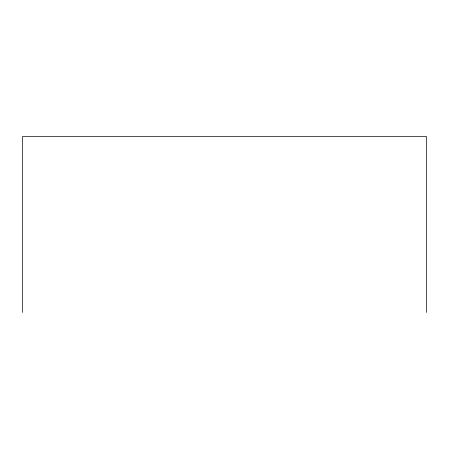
<?xml version="1.0" encoding="UTF-8"?>
<svg xmlns="http://www.w3.org/2000/svg" width="449" height="449" viewBox="0 0 449 449"><rect width="100%" height="100%" fill="white"/><g stroke="black" fill="none" stroke-linecap="round" stroke-linejoin="round"><path stroke-width="0.67" d="M426.55 312.442L426.55 136.558L22.45 136.558L22.45 312.442"/></g></svg>
